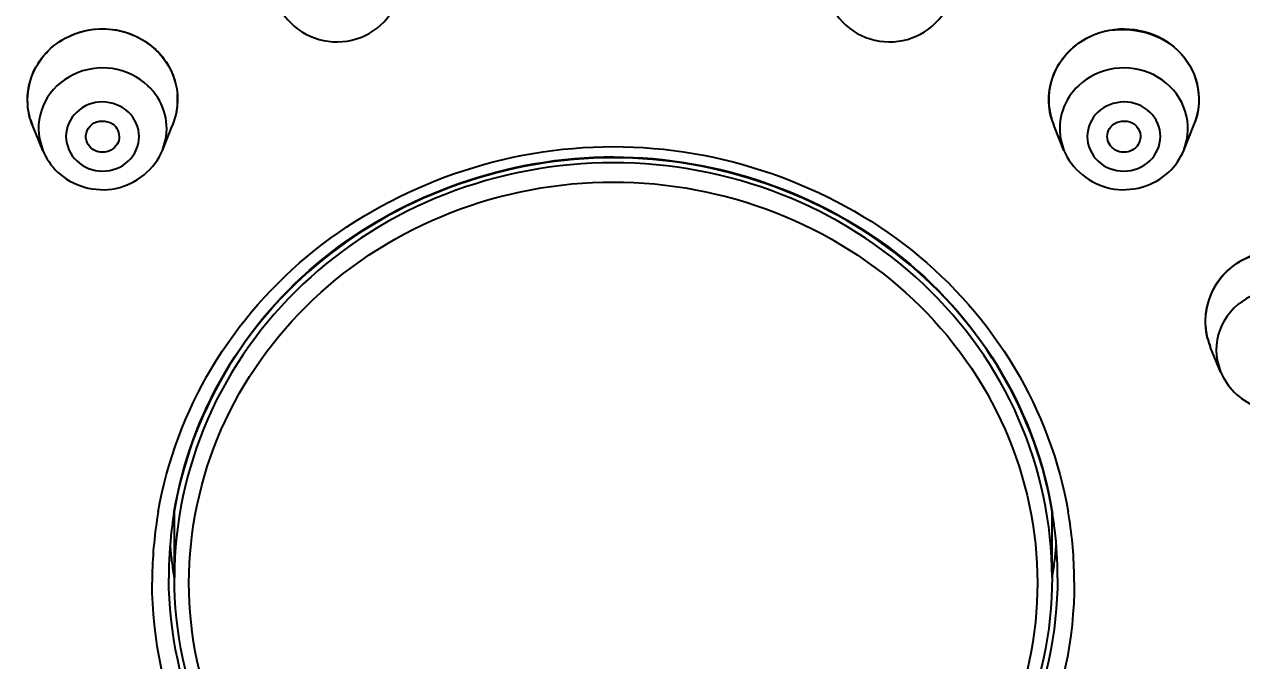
# Model space of a CAD drawing. Header units: millimetres. Extents: x 13495 to 14291, y -4366 to -3315.
# Drawn here: x 13876.59 to 13882.07, y -3794.76 to -3791.9 of the extents above; entities that cross this region are included whole.
import ezdxf

# ---------------------------------------------------------------- set-up
doc = ezdxf.new("R2010")
doc.units = ezdxf.units.MM
doc.header["$LTSCALE"] = 0.1
doc.layers.get('0').update_dxf_attribs({"lineweight": 15})
doc.layers.add('1', color=7, linetype='Continuous')
doc.styles.add('ARIAL', font='arial.ttf')
doc.dimstyles.new('사본 ISO-25', dxfattribs={"dimtxt": 4, "dimasz": 3.5, "dimexe": 0.5, "dimexo": 0.625, "dimgap": 1.5, "dimtad": 1, "dimtih": 1, "dimtoh": 1, "dimdec": 1, "dimlfac": 4, "dimdsep": 46, "dimtxsty": 'ARIAL', "dimcen": 0, "dimclrd": 3, "dimclre": 3, "dimclrt": 3, "dimadec": 1, "dimazin": 0, "dimtfac": 1, "dimtdec": 1, "dimtmove": 0, "dimatfit": 3, "dimfxl": 1.25, "dimtfill": 1, "dimarcsym": 0})

# ---------------------------------------------------------------- blocks, each defined once
blk = doc.blocks.new('*D104')
at = {"color": 3, "lineweight": -2, "transparency": 16777216}
for p, q in [((13864.184, -3793.8186), (13864.184, -3773.2593)), ((13894.2885, -3793.9819), (13894.2885, -3773.2593)), ((13867.684, -3773.7593), (13890.7885, -3773.7593))]:
    blk.add_line(p, q, dxfattribs=at)
at = {"color": 3, "transparency": 16777216}
for points in [[(13867.684, -3773.176), (13867.684, -3774.3427), (13864.184, -3773.7593)], [(13890.7885, -3773.176), (13890.7885, -3774.3427), (13894.2885, -3773.7593)]]:
    blk.add_solid(points, dxfattribs=at)
at = {"layer": 'Defpoints', "color": 0, "transparency": 16777216}
for p in [(13894.2885, -3773.7593), (13864.184, -3794.4436), (13894.2885, -3794.6069)]:
    blk.add_point(p, dxfattribs=at)
at = {"color": 3, "transparency": 16777216, "insert": (13879.2363, -3770.2511), "char_height": 4, "attachment_point": 5, "style": 'ARIAL', "bg_fill": 3, "box_fill_scale": 1.1, "bg_fill_color": 256, "bg_fill_true_color": 13158600, "bg_fill_transparency": 0}
blk.add_mtext('{\\fISOCPEUR|b0|i0|c0|p34;%%C}121', dxfattribs=at)

msp = doc.modelspace()

# ---------------------------------------------------------------- linework, layer by layer
at = {"layer": '1', "color": 7, "linetype": 'Continuous'}
for p, q in [((13876.6742, -3792.4659), (13876.6282, -3792.3532)), ((13877.213, -3792.4659), (13877.2589, -3792.3532)), ((13881.2704, -3792.4659), (13881.2244, -3792.3532)), ((13881.8092, -3792.4659), (13881.8551, -3792.3532)), ((13876.6591, -3792.4142), (13876.6742, -3792.4659)), ((13877.213, -3792.4659), (13877.2271, -3792.4191)), ((13881.2553, -3792.4142), (13881.2704, -3792.4659)), ((13881.8092, -3792.4659), (13881.8233, -3792.4191)), ((13881.9749, -3793.4618), (13881.929, -3793.3491)), ((13881.9598, -3793.4101), (13881.9749, -3793.4618)), ((13877.2667, -3794.3873), (13877.2667, -3794.0983)), ((13881.2167, -3794.3873), (13881.2167, -3794.0983))]:
    msp.add_line(p, q, dxfattribs=at)
for centre, radius, start, end in [((13876.9573, -3792.2512), 0.328, 44.8373, 46.6337), ((13876.9579, -3792.2506), 0.3272, 43.6363, 44.8372), ((13881.5273, -3792.2525), 0.3298, 131.5753, 133.3653), ((13881.5287, -3792.2541), 0.3319, 130.3866, 131.5761), ((13881.5128, -3792.2414), 0.3114, 150.5816, 155.0548), ((13881.509, -3792.2396), 0.3073, 155.0531, 169.6088), ((13881.5054, -3792.2386), 0.3036, 169.6734, 176.0827), ((13876.9774, -3792.2381), 0.3042, 343.5711, 358.4564), ((13876.9798, -3792.2384), 0.3017, 358.5066, 4.4684), ((13881.5044, -3792.2384), 0.3026, 176.1147, 189.5284), ((13881.5066, -3792.2379), 0.3048, 189.5516, 195.978), ((13881.5718, -3792.2376), 0.306, 337.803, 349.635), ((13876.912, -3792.2376), 0.3063, 196.6986, 202.1935), ((13876.9732, -3792.2367), 0.3086, 337.82, 339.7327), ((13876.9741, -3792.237), 0.3076, 339.7317, 343.5554), ((13876.9774, -3792.238), 0.3042, 341.4579, 343.5711), ((13881.5091, -3792.237), 0.3075, 195.9381, 202.1743), ((13881.5078, -3792.2375), 0.3061, 195.9866, 202.2071), ((13881.5693, -3792.2367), 0.3087, 337.798, 343.869), ((13882.2283, -3793.2447), 0.3247, 132.1276, 146.1615), ((13882.2332, -3793.25), 0.332, 127.8641, 132.1505), ((13882.2212, -3793.2395), 0.3159, 146.2357, 152.476), ((13882.2148, -3793.2361), 0.3087, 152.4807, 165.7174), ((13882.2097, -3793.2343), 0.3034, 172.0253, 188.2681), ((13882.2105, -3793.2347), 0.3042, 165.7641, 171.9662), ((13882.2086, -3793.2343), 0.3023, 188.2984, 191.2689), ((13882.2127, -3793.2333), 0.3065, 191.3069, 202.1994), ((13882.2143, -3793.2327), 0.3081, 195.679, 202.1683), ((13879.0274, -3794.41), 1.8607, 170.1678, 178.9509), ((13879.0391, -3794.3859), 1.7974, 170.776, 173.2148), ((13879.0312, -3794.3859), 1.7896, 170.831, 173.2091), ((13879.4521, -3794.3859), 1.7896, 6.7919, 9.1691), ((13879.4444, -3794.3859), 1.7974, 6.7852, 9.1291), ((13879.4559, -3794.41), 1.8608, 1.0503, 9.8331), ((13879.0284, -3794.3848), 1.7867, 173.2097, 179.9886), ((13879.0203, -3794.3848), 1.7787, 173.2039, 179.9885), ((13879.455, -3794.3848), 1.7867, 0.0114, 6.7903), ((13879.463, -3794.3848), 1.7787, 0.0115, 6.7971), ((13879.0354, -3794.0973), 1.7938, 184.6418, 186.7828), ((13879.448, -3794.0973), 1.7937, 353.2466, 355.3684), ((13879.039, -3794.0968), 1.7974, 186.7827, 189.1292), ((13879.4443, -3794.0968), 1.7974, 350.8712, 353.2466), ((13879.0056, -3794.4091), 1.8389, 178.9663, 179.9997), ((13879.0117, -3794.3845), 1.77, 180, 180.1874), ((13879.0395, -3794.0968), 1.7978, 189.1291, 189.3158), ((13879.4438, -3794.0967), 1.7979, 350.6842, 350.8713), ((13879.4717, -3794.3845), 1.77, 359.8126, 360), ((13879.4779, -3794.4091), 1.8388, 0.0003, 1.0349)]:
    msp.add_arc(centre, radius, start, end, dxfattribs=at)
for points, knots in [([(13890.4964, -3803.3838), (13891.7025, -3802.0103), (13893.5812, -3798.7628), (13894.181, -3793.1935), (13892.4539, -3787.8406), (13888.6966, -3783.5616), (13883.5237, -3780.9851), (13877.7181, -3780.471), (13872.142, -3782.0794), (13869.0826, -3784.4668), (13867.869, -3785.8853)], [0, 0, 0, 0, 0.12306, 0.244548, 0.366574, 0.490907, 0.617911, 0.74639, 0.874326, 1, 1, 1, 1]), ([(13871.2498, -3782.8814), (13872.3544, -3782.204), (13874.7631, -3781.1316), (13878.6612, -3780.4901), (13882.6022, -3780.8428), (13886.3068, -3782.1679), (13889.5137, -3784.3745), (13891.992, -3787.3122), (13893.5588, -3790.7703), (13893.9167, -3793.2694), (13893.9167, -3794.5069)], [0, 0, 0, 0, 0.126491, 0.254042, 0.381737, 0.50862, 0.633952, 0.757411, 0.879197, 1, 1, 1, 1]), ([(13864.63, -3793.2566), (13864.7985, -3791.5486), (13865.8389, -3788.1363), (13869.2264, -3783.9757), (13873.9583, -3781.2677), (13879.388, -3780.3626), (13884.7984, -3781.3675), (13889.4745, -3784.1631), (13892.7757, -3788.3871), (13893.7443, -3791.8176), (13893.8773, -3793.5278)], [0, 0, 0, 0, 0.121767, 0.245638, 0.372075, 0.500191, 0.628257, 0.75457, 0.878307, 1, 1, 1, 1]), ([(13865.5061, -3794.0538), (13865.5699, -3792.7498), (13866.1258, -3790.1294), (13868.1502, -3786.6444), (13871.1731, -3783.8917), (13874.9145, -3782.1166), (13879.0382, -3781.4684), (13883.1805, -3782.0032), (13886.9724, -3783.6719), (13889.0646, -3785.4698), (13889.9385, -3786.4918)], [0, 0, 0, 0, 0.120916, 0.24321, 0.36755, 0.493861, 0.621392, 0.748983, 0.875454, 1, 1, 1, 1]), ([(13892.7719, -3794.0552), (13892.7069, -3792.7184), (13892.1186, -3790.0303), (13889.9707, -3786.491), (13886.7787, -3783.7586), (13882.8617, -3782.0957), (13878.5994, -3781.6522), (13874.3976, -3782.4698), (13870.6614, -3784.4699), (13868.7005, -3786.497), (13867.9181, -3787.6229)], [0, 0, 0, 0, 0.121003, 0.243481, 0.36811, 0.494728, 0.622437, 0.749946, 0.876036, 1, 1, 1, 1]), ([(13877.7314, -3791.807), (13877.7536, -3791.8577), (13877.8319, -3791.9475), (13878.0018, -3791.994), (13878.1705, -3791.9434), (13878.2464, -3791.8516), (13878.2673, -3791.8004)], [0, 0, 0, 0, 0.248842, 0.500101, 0.751283, 1, 1, 1, 1]), ([(13880.216, -3791.8004), (13880.2369, -3791.8516), (13880.3129, -3791.9434), (13880.4816, -3791.994), (13880.6515, -3791.9475), (13880.7298, -3791.8577), (13880.752, -3791.807)], [0, 0, 0, 0, 0.24873, 0.49992, 0.751171, 1, 1, 1, 1]), ([(13876.6185, -3792.3256), (13876.5959, -3792.2503), (13876.6154, -3792.0708), (13876.8255, -3791.9071), (13877.091, -3791.9163), (13877.2233, -3792.0422), (13877.2558, -3792.1163)], [0, 0, 0, 0, 0.242797, 0.493609, 0.750391, 1, 1, 1, 1]), ([(13876.6066, -3792.2619), (13876.6022, -3792.2059), (13876.6269, -3792.0874), (13876.7525, -3791.9569), (13876.9279, -3791.9042), (13877.0495, -3791.93), (13877.1024, -3791.9567)], [0, 0, 0, 0, 0.242204, 0.490241, 0.744813, 1, 1, 1, 1]), ([(13881.4105, -3791.9435), (13881.5213, -3791.9001), (13881.7413, -3791.9336), (13881.8799, -3792.1399), (13881.882, -3792.2662), (13881.8658, -3792.3224)], [0, 0, 0, 0, 0.501887, 0.7531, 1, 1, 1, 1]), ([(13881.4105, -3791.9435), (13881.4657, -3791.9219), (13881.589, -3791.9071), (13881.7587, -3791.9755), (13881.8707, -3792.1174), (13881.8829, -3792.2374), (13881.8728, -3792.2926)], [0, 0, 0, 0, 0.256204, 0.51044, 0.757663, 1, 1, 1, 1]), ([(13881.2135, -3792.3214), (13881.1929, -3792.2492), (13881.2098, -3792.0801), (13881.3384, -3791.9717), (13881.4105, -3791.9435)], [0, 0, 0, 0, 0.49232, 1, 1, 1, 1]), ([(13877.1477, -3792.175), (13877.1047, -3792.1344), (13876.9894, -3792.0798), (13876.8044, -3792.1084), (13876.6682, -3792.2351), (13876.6489, -3792.3586), (13876.6591, -3792.4142)], [0, 0, 0, 0, 0.25321, 0.508906, 0.757842, 1, 1, 1, 1]), ([(13881.8233, -3792.4191), (13881.8346, -3792.3633), (13881.8174, -3792.2385), (13881.6815, -3792.1093), (13881.4953, -3792.0794), (13881.3789, -3792.1341), (13881.3357, -3792.175)], [0, 0, 0, 0, 0.242151, 0.490981, 0.746706, 1, 1, 1, 1]), ([(13877.2271, -3792.4191), (13877.2358, -3792.3761), (13877.2307, -3792.2833), (13877.1801, -3792.2056), (13877.1477, -3792.175)], [0, 0, 0, 0, 0.496091, 1, 1, 1, 1]), ([(13881.3357, -3792.175), (13881.3039, -3792.205), (13881.254, -3792.2809), (13881.2476, -3792.3718), (13881.2553, -3792.4142)], [0, 0, 0, 0, 0.503943, 1, 1, 1, 1]), ([(13877.06, -3792.2938), (13877.0297, -3792.2652), (13876.9433, -3792.2318), (13876.817, -3792.2799), (13876.7601, -3792.4033), (13876.7981, -3792.4862), (13876.8272, -3792.5137)], [0, 0, 0, 0, 0.255045, 0.510063, 0.755015, 1, 1, 1, 1]), ([(13881.6562, -3792.5137), (13881.6853, -3792.4863), (13881.7233, -3792.4033), (13881.6663, -3792.2799), (13881.5401, -3792.2318), (13881.4537, -3792.2652), (13881.4234, -3792.2938)], [0, 0, 0, 0, 0.244956, 0.489904, 0.74495, 1, 1, 1, 1]), ([(13876.8272, -3792.5137), (13876.8575, -3792.5424), (13876.9439, -3792.5758), (13877.0701, -3792.5276), (13877.1271, -3792.4042), (13877.0891, -3792.3213), (13877.06, -3792.2938)], [0, 0, 0, 0, 0.255045, 0.510063, 0.755015, 1, 1, 1, 1]), ([(13881.4234, -3792.2938), (13881.3943, -3792.3213), (13881.3563, -3792.4042), (13881.4132, -3792.5276), (13881.5395, -3792.5758), (13881.6259, -3792.5424), (13881.6562, -3792.5137)], [0, 0, 0, 0, 0.244956, 0.489904, 0.74495, 1, 1, 1, 1]), ([(13876.871, -3792.4215), (13876.867, -3792.4069), (13876.8698, -3792.3736), (13876.9139, -3792.3257), (13876.9746, -3792.3328), (13876.9966, -3792.3537)], [0, 0, 0, 0, 0.248151, 0.502783, 1, 1, 1, 1]), ([(13881.4868, -3792.3537), (13881.5088, -3792.3328), (13881.5695, -3792.3257), (13881.6136, -3792.3736), (13881.6164, -3792.4069), (13881.6124, -3792.4215)], [0, 0, 0, 0, 0.497188, 0.751824, 1, 1, 1, 1]), ([(13877.0162, -3792.4215), (13877.0097, -3792.4451), (13876.9661, -3792.4865), (13876.9087, -3792.471), (13876.8906, -3792.4539)], [0, 0, 0, 0, 0.49385, 1, 1, 1, 1]), ([(13881.5928, -3792.4539), (13881.5746, -3792.471), (13881.5173, -3792.4865), (13881.4736, -3792.4451), (13881.4672, -3792.4216)], [0, 0, 0, 0, 0.506128, 1, 1, 1, 1]), ([(13876.7413, -3792.5636), (13876.8073, -3792.6259), (13877.0128, -3792.6869), (13877.1789, -3792.5493), (13877.213, -3792.4659)], [0, 0, 0, 0, 0.501773, 1, 1, 1, 1]), ([(13877.194, -3794.0922), (13877.2333, -3793.8652), (13877.4013, -3793.4183), (13878.032, -3792.7003), (13879.2417, -3792.2811), (13880.4513, -3792.7002), (13881.082, -3793.4182), (13881.25, -3793.8652), (13881.2894, -3794.0922)], [0, 0, 0, 0, 0.122706, 0.247542, 0.499998, 0.752452, 0.87729, 1, 1, 1, 1]), ([(13881.2704, -3792.4659), (13881.3045, -3792.5493), (13881.4706, -3792.6869), (13881.676, -3792.6259), (13881.742, -3792.5636)], [0, 0, 0, 0, 0.49824, 1, 1, 1, 1]), ([(13881.2189, -3794.1008), (13881.1833, -3793.8806), (13881.0247, -3793.4457), (13880.4169, -3792.745), (13879.2417, -3792.3351), (13878.0664, -3792.745), (13877.4587, -3793.4457), (13877.3, -3793.8806), (13877.2645, -3794.1008)], [0, 0, 0, 0, 0.122449, 0.247202, 0.5, 0.752797, 0.877551, 1, 1, 1, 1]), ([(13877.2649, -3794.0978), (13877.3007, -3793.877), (13877.4599, -3793.4414), (13878.0683, -3792.7404), (13879.2433, -3792.3308), (13880.4178, -3792.7421), (13881.025, -3793.444), (13881.1835, -3793.8799), (13881.219, -3794.1007)], [0, 0, 0, 0, 0.122711, 0.247551, 0.500016, 0.752467, 0.877296, 1, 1, 1, 1]), ([(13881.2167, -3794.3873), (13881.2167, -3794.1442), (13881.1117, -3793.6481), (13880.6682, -3793.0281), (13880.0114, -3792.6171), (13879.2417, -3792.4739), (13878.472, -3792.6171), (13877.8152, -3793.0281), (13877.3717, -3793.6481), (13877.2667, -3794.1442), (13877.2667, -3794.3873)], [0, 0, 0, 0, 0.12169, 0.245344, 0.371726, 0.5, 0.628274, 0.754656, 0.87831, 1, 1, 1, 1]), ([(13877.3325, -3794.4118), (13877.3325, -3794.1767), (13877.434, -3793.6972), (13877.8629, -3793.0979), (13878.497, -3792.7006), (13878.9939, -3792.6085), (13879.2417, -3792.6085)], [0, 0, 0, 0, 0.243379, 0.490689, 0.743451, 1, 1, 1, 1]), ([(13879.2417, -3792.6085), (13879.4895, -3792.6085), (13879.9864, -3792.7006), (13880.6204, -3793.0979), (13881.0494, -3793.6972), (13881.1508, -3794.1767), (13881.1508, -3794.4118)], [0, 0, 0, 0, 0.256549, 0.509311, 0.756621, 1, 1, 1, 1]), ([(13881.9176, -3793.316), (13881.8922, -3793.2253), (13881.9396, -3793.0022), (13882.1459, -3792.9151), (13882.2443, -3792.9151)], [0, 0, 0, 0, 0.488965, 1, 1, 1, 1]), ([(13882.1338, -3793.1118), (13882.076, -3793.1344), (13881.9724, -3793.2183), (13881.949, -3793.3508), (13881.9598, -3793.4101)], [0, 0, 0, 0, 0.507705, 1, 1, 1, 1]), ([(13881.9749, -3793.4618), (13882.0026, -3793.5296), (13882.1198, -3793.6464), (13882.2839, -3793.6457), (13882.3528, -3793.6187)], [0, 0, 0, 0, 0.497447, 1, 1, 1, 1]), ([(13881.2417, -3794.3902), (13881.2409, -3794.636), (13881.1327, -3795.1371), (13880.5377, -3795.9708), (13879.2417, -3796.4762), (13877.9457, -3795.9708), (13877.3507, -3795.1371), (13877.2425, -3794.636), (13877.2417, -3794.3902)], [0, 0, 0, 0, 0.1228, 0.24758, 0.5, 0.75242, 0.8772, 1, 1, 1, 1]), ([(13881.2167, -3794.3873), (13881.2167, -3794.6313), (13881.1116, -3795.1286), (13880.6678, -3795.75), (13880.011, -3796.1616), (13879.2417, -3796.305), (13878.4724, -3796.1616), (13877.8156, -3795.75), (13877.3718, -3795.1286), (13877.2667, -3794.6313), (13877.2667, -3794.3873)], [0, 0, 0, 0, 0.12195, 0.245703, 0.371974, 0.5, 0.628027, 0.754297, 0.87805, 1, 1, 1, 1]), ([(13881.3167, -3794.4091), (13881.3167, -3794.6646), (13881.2057, -3795.1858), (13880.5889, -3796.0536), (13879.2417, -3796.5801), (13877.8945, -3796.0536), (13877.2777, -3795.1858), (13877.1667, -3794.6646), (13877.1667, -3794.4091)], [0, 0, 0, 0, 0.122803, 0.24758, 0.499998, 0.752414, 0.877194, 1, 1, 1, 1]), ([(13879.2417, -3796.2151), (13878.9939, -3796.2151), (13878.497, -3796.123), (13877.8629, -3795.7256), (13877.434, -3795.1264), (13877.3325, -3794.6469), (13877.3325, -3794.4118)], [0, 0, 0, 0, 0.256549, 0.509311, 0.756621, 1, 1, 1, 1]), ([(13881.1508, -3794.4118), (13881.1508, -3794.6469), (13881.0494, -3795.1264), (13880.6204, -3795.7256), (13879.9864, -3796.123), (13879.4895, -3796.2151), (13879.2417, -3796.2151)], [0, 0, 0, 0, 0.243379, 0.490689, 0.743451, 1, 1, 1, 1])]:
    msp.add_open_spline(points, degree=3, knots=knots, dxfattribs=at)
for points in [[(13877.1024, -3791.9567), (13877.1315, -3791.9713), (13877.1589, -3791.9903), (13877.1826, -3792.0127)], [(13881.3136, -3792.0012), (13881.3422, -3791.9769), (13881.3755, -3791.9572), (13881.4105, -3791.9435)], [(13877.1947, -3792.0248), (13877.22, -3792.0513), (13877.2411, -3792.0827), (13877.2558, -3792.1163)], [(13881.2415, -3792.0884), (13881.2572, -3792.0605), (13881.2775, -3792.0347), (13881.3008, -3792.0127)], [(13877.2558, -3792.1163), (13877.2694, -3792.1473), (13877.278, -3792.1811), (13877.2806, -3792.2149)], [(13877.2558, -3792.1163), (13877.2828, -3792.1779), (13877.2886, -3792.2525), (13877.271, -3792.3175)], [(13876.6282, -3792.3532), (13876.6164, -3792.3242), (13876.609, -3792.2931), (13876.6066, -3792.2619)], [(13876.9966, -3792.3537), (13877.0137, -3792.3698), (13877.0224, -3792.3988), (13877.0162, -3792.4215)], [(13881.4672, -3792.4216), (13881.461, -3792.3988), (13881.4696, -3792.3698), (13881.4868, -3792.3537)], [(13876.8906, -3792.4539), (13876.8814, -3792.4452), (13876.8743, -3792.4337), (13876.871, -3792.4215)], [(13881.6124, -3792.4215), (13881.6091, -3792.4337), (13881.602, -3792.4452), (13881.5928, -3792.4539)], [(13876.6742, -3792.4659), (13876.6891, -3792.5024), (13876.7126, -3792.5364), (13876.7413, -3792.5636)], [(13881.742, -3792.5636), (13881.7708, -3792.5364), (13881.7942, -3792.5024), (13881.8092, -3792.4659)], [(13882.0295, -3792.9879), (13882.0554, -3792.9678), (13882.0845, -3792.9514), (13882.115, -3792.9394)]]:
    msp.add_open_spline(points, degree=3, dxfattribs=at)

# ---------------------------------------------------------------- next in the draw order: dimensions: what is measured, and where the dimension line sits
dim = msp.add_linear_dim(base=(13894.2885, -3773.7593), p1=(13864.184, -3794.4436), p2=(13894.2885, -3794.6069), text='{\\fISOCPEUR|b0|i0|c0|p34;%%C}121', dimstyle='사본 ISO-25')
dim.commit()
dim.dimension.update_dxf_attribs({"geometry": '*D104', "text_midpoint": (13879.2363, -3770.2511)})

doc.saveas('drawing.dxf')
